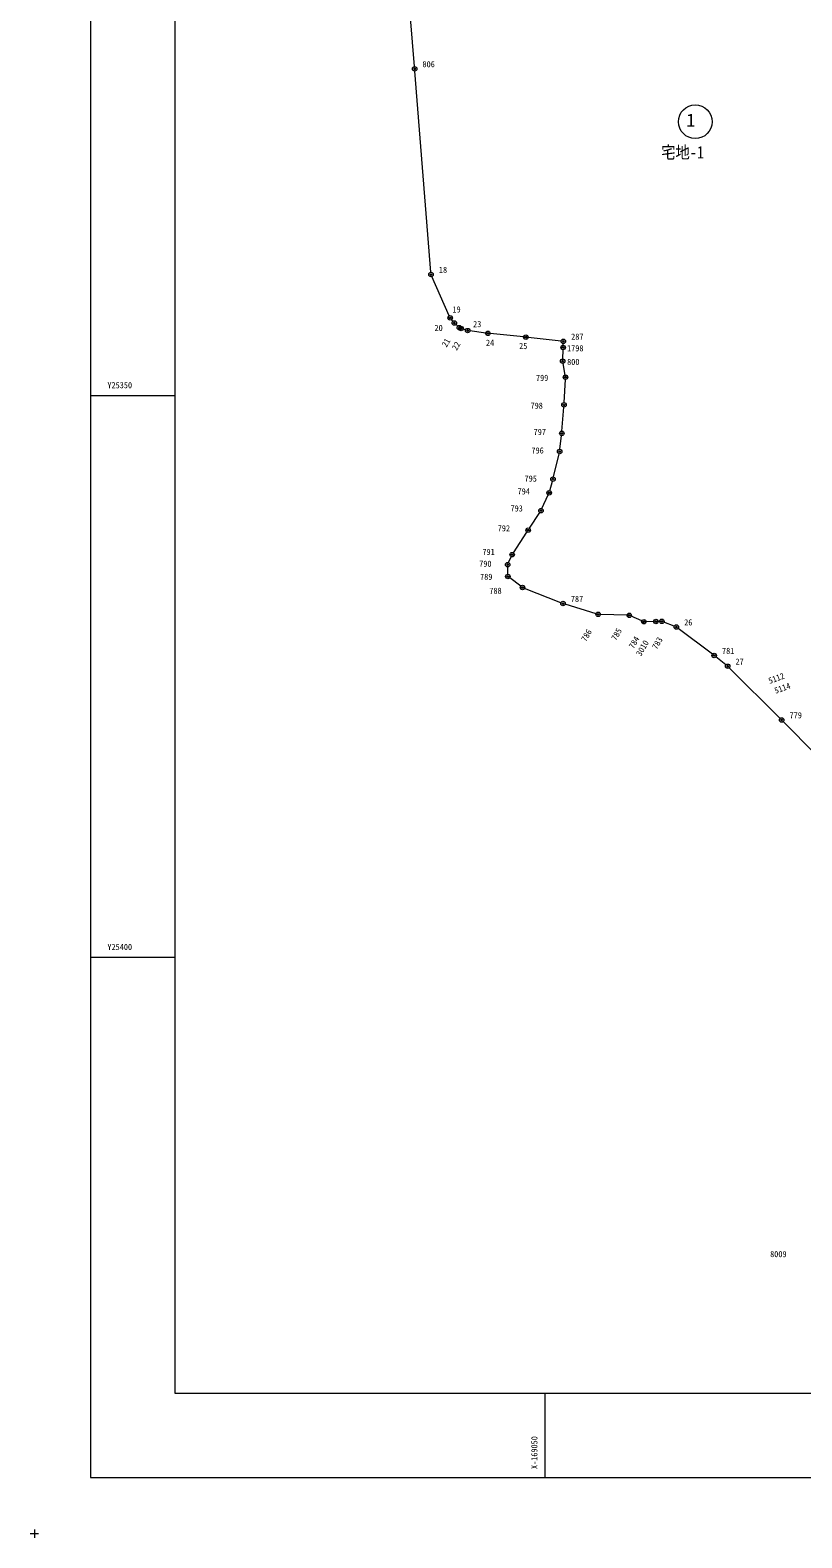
# Model space of a CAD drawing. Units: millimetres, scale not verified. Extents: x -26 to 817, y -26 to 570.
# Drawn here: x -25.8 to 111.6, y -25.8 to 242.6 of the extents above; entities that cross this region are included whole.
import ezdxf
from ezdxf.enums import TextEntityAlignment as Align

# ---------------------------------------------------------------- set-up
doc = ezdxf.new("R2010")
doc.units = ezdxf.units.MM
doc.header["$LTSCALE"] = 0.6
doc.header["$PDMODE"] = 32
doc.header["$PDSIZE"] = 0.3
for name, color, linetype, lineweight in [('0-0_0', 7, 'Continuous', 18), ('0-1_HOJOSO', 1, 'Continuous', 18), ('0-2_LAYER001', 3, 'Continuous', 18), ('0-3_LAYER002', 2, 'Continuous', 18), ('0-4_LAYER003', 8, 'Continuous', 18), ('0-5_LAYER004', 7, 'Continuous', 18), ('0-7_LAYER006', 2, 'Continuous', 18)]:
    doc.layers.add(name, color=color, linetype=linetype, lineweight=lineweight)
doc.styles.add('ＭＳ ゴシック', font='')
doc.styles.get('ＭＳ ゴシック').set_extended_font_data('MS Gothic')

# ---------------------------------------------------------------- blocks, each defined once
blk = doc.blocks.new('JEC-PLOTMK3')
at = {"layer": '0-0_0'}
blk.add_circle((0, 0), 0.5, dxfattribs=at)
blk.add_point((0, 0), dxfattribs=at)
blk = doc.blocks.new('JEC-CSTRNG0')
at = {"layer": '0-0_0'}
blk.add_circle((0, 0), 3, dxfattribs=at)
at = {"layer": '0-0_0', "style": 'ＭＳ ゴシック'}
blk.add_text('1', height=2.333, dxfattribs=at).set_placement((-1.591, -1.591), align=Align.BOTTOM_LEFT)
blk = doc.blocks.new('JEC-PLOTMK15')
at = {"layer": '0-0_0'}
for p, q in [((-0.5, 0), (0.5, 0)), ((0, 0.5), (0, -0.5))]:
    blk.add_line(p, q, dxfattribs=at)

msp = doc.modelspace()

# ---------------------------------------------------------------- linework, layer by layer
at = {"layer": '0-1_HOJOSO'}
msp.add_lwpolyline([(0, 544), (0, 0), (791, 0), (791, 544)], close=True, dxfattribs=at)
at = {"layer": '0-2_LAYER001', "color": 7}
msp.add_lwpolyline([(-15, -15), (806, -15), (806, 559), (-15, 559)], close=True, dxfattribs=at)
at = {"layer": '0-3_LAYER002'}
msp.add_lwpolyline([(0, 0), (791, 0), (791, 544), (0, 544)], close=True, dxfattribs=at)
at = {"layer": '0-4_LAYER003'}
for p, q in [((0, 177.5406), (-15, 177.5406)), ((0, 77.5406), (-15, 77.5406)), ((65.8503, 0), (65.8503, -15))]:
    msp.add_line(p, q, dxfattribs=at)
at = {"layer": '0-7_LAYER006'}
for p, q in [((42.6367, 236.1234), (39.75, 272.4959)), ((45.5605, 199.5134), (42.7002, 235.3259)), ((48.833, 191.7607), (45.7536, 198.7486)), ((49.4883, 190.7936), (49.2483, 191.0856)), ((50.332, 189.9258), (50.0327, 190.2095)), ((50.9383, 189.4906), (50.6223, 189.6506)), ((51.7179, 189.2518), (51.3208, 189.3735)), ((55.3119, 188.702), (52.4967, 189.0812)), ((62.0624, 188.0031), (56.1063, 188.6082)), ((68.7228, 187.2687), (62.8579, 187.9186)), ((69.0297, 184.0765), (69.077, 185.7388)), ((69.1001, 186.5385), (69.1085, 186.8248)), ((69.4492, 181.2226), (69.0875, 183.2827)), ((69.2721, 176.31), (69.4966, 180.4292)), ((68.8892, 171.2414), (69.2195, 175.5118)), ((68.5302, 168), (68.8125, 170.4453)), ((67.396, 163.0835), (68.3907, 167.2138)), ((66.7246, 160.6397), (67.1941, 162.3096)), ((65.3199, 157.4458), (66.4487, 159.8915)), ((63.0971, 153.9375), (64.9335, 156.7478)), ((60.2357, 149.5731), (62.659, 153.2682)), ((59.3871, 147.826), (59.8536, 148.8732)), ((59.2583, 145.7566), (59.2323, 147.0607)), ((61.5469, 143.6374), (59.5857, 145.1159)), ((68.6983, 140.6976), (62.2383, 143.2497)), ((74.9461, 138.7366), (69.4525, 140.4326)), ((80.4645, 138.4665), (75.7281, 138.6068)), ((83.106, 137.4713), (81.2306, 138.294)), ((85.2044, 137.3399), (83.8723, 137.3174)), ((86.2545, 137.3677), (86.0041, 137.3596)), ((88.8658, 136.5163), (87.0269, 137.235)), ((95.6487, 131.5471), (89.5579, 136.1301)), ((98.0596, 129.6381), (96.281, 131.0572)), ((107.7145, 120.1105), (98.6561, 129.1068)), ((114.0949, 113.6728), (108.2798, 119.5444))]:
    msp.add_line(p, q, dxfattribs=at)

# ---------------------------------------------------------------- block references
at = {"layer": '0-2_LAYER001'}
msp.add_blockref('JEC-CSTRNG0', (92.6088, 226.3089), dxfattribs=at)
at = {"layer": '0-2_LAYER001', "xscale": 1.5, "yscale": 1.5}
msp.add_blockref('JEC-PLOTMK15', (-25, -25), dxfattribs=at)
at = {"layer": '0-5_LAYER004', "xscale": 0.8, "yscale": 0.8}
for p in [(42.6683, 235.7246), (45.5923, 199.1146), (48.9943, 191.3946), (49.7423, 190.4846), (50.6223, 189.6506), (50.9383, 189.4906), (52.1003, 189.1346), (55.7083, 188.6486), (62.4603, 187.9626), (69.0883, 186.1386), (69.1203, 187.2246), (69.0183, 183.6766), (69.5183, 180.8286), (69.2503, 175.9106), (68.8583, 170.8426), (68.4843, 167.6026), (67.3023, 162.6946), (66.6163, 160.2546), (65.1523, 157.0826), (62.8783, 153.6026), (59.2243, 147.4606), (60.0163, 149.2386), (59.2663, 145.3566), (61.8663, 143.3966), (69.0703, 140.5506), (75.3283, 138.6186), (80.8643, 138.4546), (83.4723, 137.3106), (85.6043, 137.3466), (86.6543, 137.3806), (89.2383, 136.3706), (95.9683, 131.3066), (98.3723, 129.3886), (107.9983, 119.8286)]:
    msp.add_blockref('JEC-PLOTMK3', p, dxfattribs=at)

# ---------------------------------------------------------------- texts
at = {"layer": '0-4_LAYER003', "color": 7, "style": 'ＭＳ ゴシック', "width": 0.85}
for s, p in [('Y25350', (-12, 178.5406)), ('Y25400', (-12, 78.5406))]:
    msp.add_text(s, height=1.1, dxfattribs=at).set_placement(p, align=Align.BOTTOM_LEFT)
msp.add_text('X-169050', height=1.1, rotation=90, dxfattribs=at).set_placement((64.8503, -13.5), align=Align.BOTTOM_LEFT)
at = {"layer": '0-5_LAYER004', "style": 'ＭＳ ゴシック', "width": 0.85}
for s, p in [('806', (44.0683, 235.6746)), ('18', (46.9923, 199.0646)), ('19', (49.3988, 192.0233)), ('23', (53.0759, 189.4116)), ('20', (46.2067, 188.7345)), ('287', (70.5203, 187.1746)), ('24', (55.3651, 186.0906)), ('25', (61.2641, 185.5102)), ('1798', (69.7909, 185.1072)), ('800', (69.8077, 182.689)), ('799', (64.262, 179.8516)), ('798', (63.2947, 174.8862)), ('797', (63.8428, 170.211)), ('796', (63.4559, 166.9223)), ('794', (60.9915, 159.6354)), ('795', (62.2307, 161.9246)), ('793', (59.734, 156.6046)), ('792', (57.4587, 153.0579)), ('790', (54.1539, 146.7544)), ('791', (54.7342, 148.8502)), ('789', (54.3151, 144.4329)), ('788', (55.9663, 141.9466)), ('787', (70.4703, 140.5006)), ('26', (90.6383, 136.3206)), ('781', (97.3683, 131.2566)), ('27', (99.7723, 129.3386)), ('779', (109.3983, 119.7786)), ('8009', (105.9303, 23.8766))]:
    msp.add_text(s, height=1.1, dxfattribs=at).set_placement(p, align=Align.BOTTOM_LEFT)
for s, rotation, p in [('21', 60, (48.6418, 185.9107)), ('22', 60, (50.4474, 185.3304)), ('786', 60, (73.4533, 133.5026)), ('785', 60, (78.8056, 133.6961)), ('784', 60, (81.9332, 132.2452)), ('783', 60, (86.0602, 132.1162)), ('3010', 60, (83.2229, 130.9232)), ('5112', 20, (105.97, 125.9277)), ('5114', 20, (107.0356, 124.1694))]:
    msp.add_text(s, height=1.1, rotation=rotation, dxfattribs=at).set_placement(p, align=Align.BOTTOM_LEFT)
at = {"layer": '0-7_LAYER006', "color": 7, "style": 'ＭＳ ゴシック', "width": 0.85}
msp.add_text('宅地-1', height=2.199, dxfattribs=at).set_placement((86.5388, 219.1135), align=Align.BOTTOM_LEFT)

doc.saveas('drawing.dxf')
